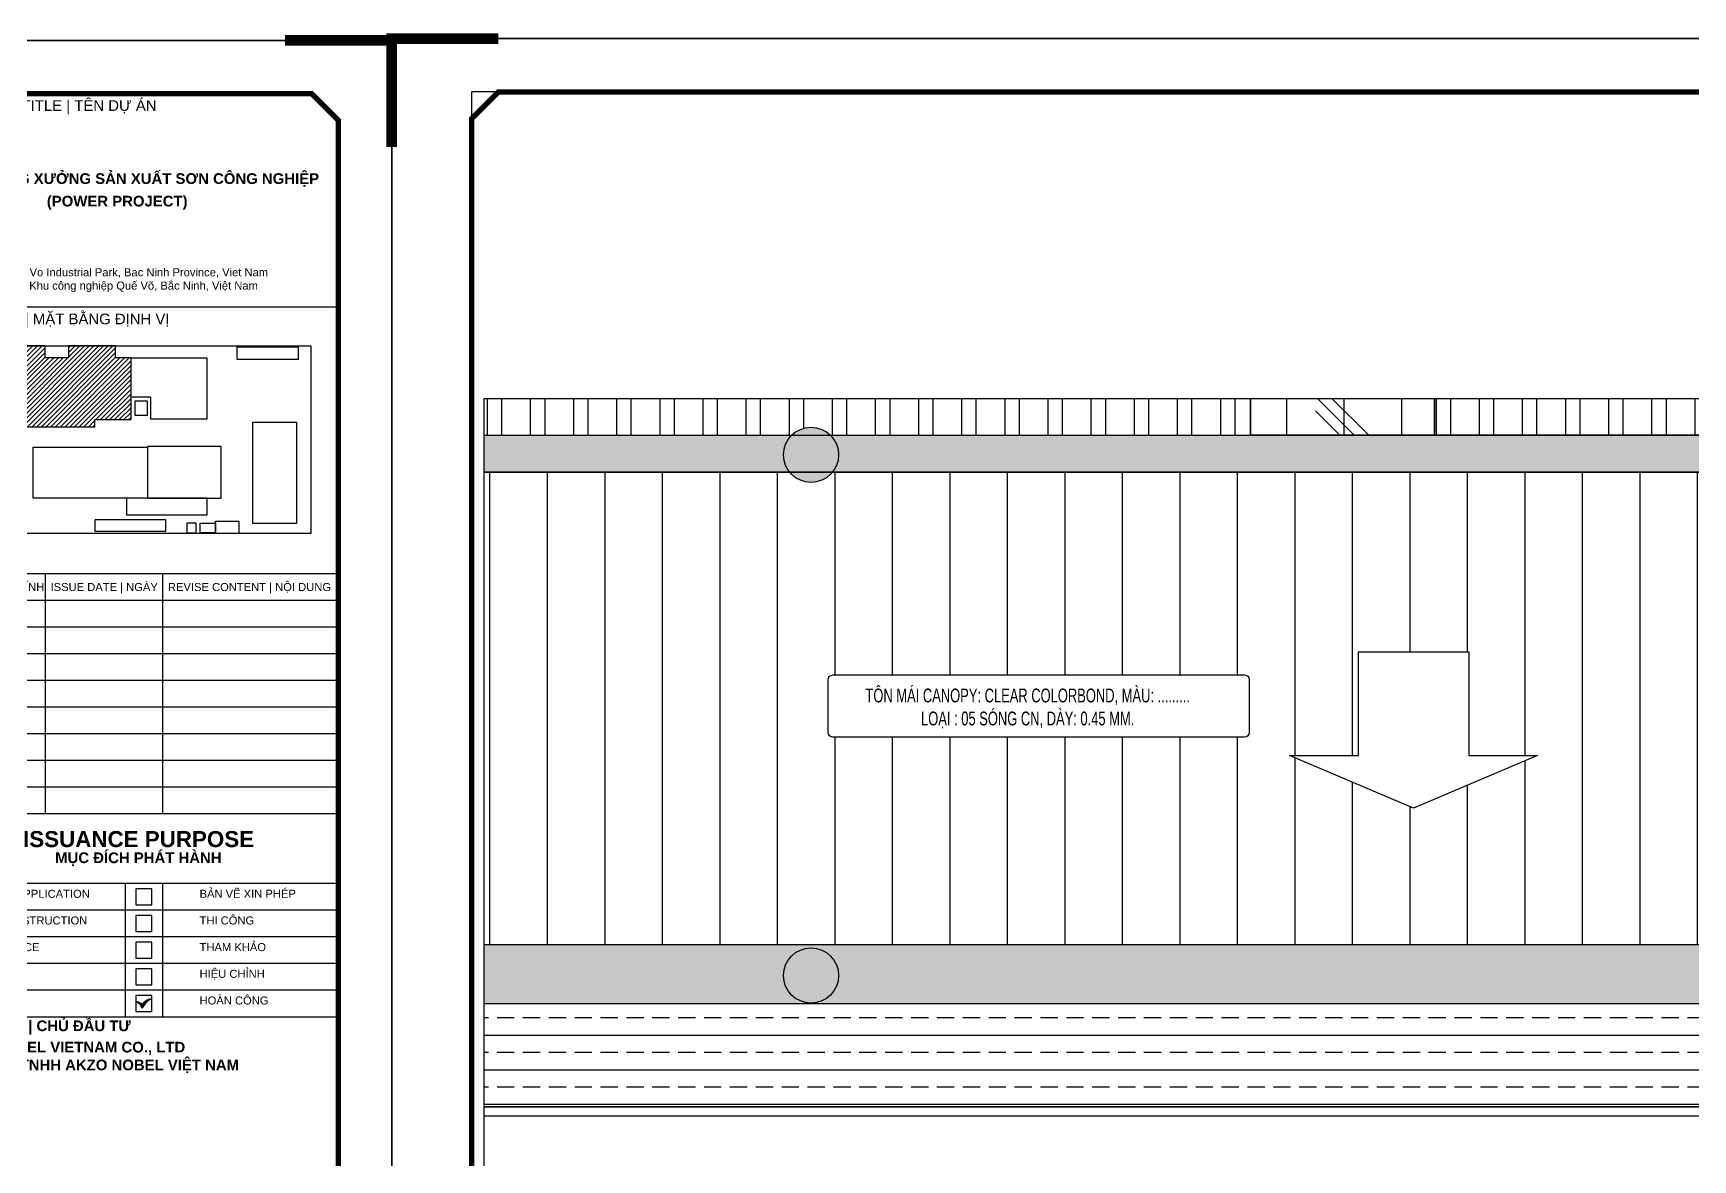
# Model space of a CAD drawing. Header units: inches. Extents: x 340055 to 349452, y -34649 to -30845.
# Drawn here: x 346167 to 346527.7, y -33063.1 to -32818.2 of the extents above; entities that cross this region are included whole.
import ezdxf

# ---------------------------------------------------------------- set-up
doc = ezdxf.new("R2010")
doc.units = ezdxf.units.IN
doc.header["$MEASUREMENT"] = 0
doc.linetypes.add('CENTER2', pattern=[28.574999999999996, 19.05, -3.174999999999999, 3.174999999999999, -3.174999999999999])
for name, color, linetype in [('3', 3, 'Continuous'), ('CAUTAO', 7, 'Continuous'), ('flashing', 6, 'Continuous'), ('NET IN', 3, 'Continuous'), ('ROOFING', 4, 'Continuous'), ('XRF-A-RF PLAN$0$TITLE-TEXT', 130, 'Continuous'), ('XRF-A-RF PLAN$0$TL-Roof', 60, 'Continuous')]:
    doc.layers.add(name, color=color, linetype=linetype)
for name, color, linetype, lineweight in [('TL-TIILE BLOCK A2$0$TL-TITLE BLOCK - TEXT @ 1', 7, 'Continuous', 25), ('TL-TIILE BLOCK A2$0$TL-TITLE BLOCK 1', 7, 'Continuous', 50), ('TL-TIILE BLOCK A2$0$TL-TITLE BLOCK 2', 7, 'Continuous', 25), ('TL-TITLE BLOCK - TEXT', 7, 'Continuous', 25), ('XRF-A-RF PLAN$0$TL-layout', 140, 'Continuous', 15)]:
    doc.layers.add(name, color=color, linetype=linetype, lineweight=lineweight)
doc.styles.add('ST1H', font='vnshxh.shx', dxfattribs={"width": 0.7})
doc.styles.add('TL-TIILE BLOCK A2$0$MEP-TEXT T.BLOCK 1', font='arial.ttf', dxfattribs={"height": 1.5})
doc.styles.add('TL-TIILE BLOCK A2$0$MEP-TEXT T.BLOCK 2', font='arial.ttf')
doc.styles.add('TL-TIILE BLOCK A2$0$MEP-TEXT T.BLOCK 3', font='arial.ttf', dxfattribs={"height": 3})
pattern_1 = [(45, (-952576.5877128906, 123196.4519497423), (-0.8838834764831842, 2.651650429449553), [0, -2.5])]
pattern_2 = [(90, (13246.96128804801, 5671.281324535899), (-9.375, 1.77635683940025e-15), []), (90, (13250.08628804277, 5674.406324530655), (-9.375, 1.77635683940025e-15), [])]

# ---------------------------------------------------------------- blocks, each defined once
blk = doc.blocks.new('kt kien truc 1')
at = {"layer": 'TL-TIILE BLOCK A2$0$TL-TITLE BLOCK 2'}
h = blk.add_hatch(color=256, dxfattribs=at)
edge = h.paths.add_edge_path(flags=0)
edge.add_arc((549.2139918450921, 238.0123342127508), 2.366782411324562, 97.45215675905098, 148.1980778255848, ccw=False)
edge.add_arc((550.6404515332106, 237.0086335589203), 3.77234239109412, 117.3554627199894, 155.6927561452269)
edge.add_arc((545.3434936211415, 238.0292343677957), 1.933709643236496, 15.97547494096757, 63.33892493670959)
edge.add_arc((546.0383090538016, 238.1769748931256), 1.589796122815128, 42.920130800001516, 83.757719073408, ccw=False)
at = {"layer": 'TL-TITLE BLOCK - TEXT', "ltscale": 5}
h = blk.add_hatch(dxfattribs=at)
h.set_pattern_fill('ANSI31', color=252, scale=5)
h.set_pattern_definition([(45, (0.6056589822655951, 1.008431430836026), (-0.4419417382415922, 0.4419417382415922), [])])
h.paths.add_polyline_path([(545.1177861023643, 360.5188746352139), (542.2223066576844, 360.5188746352139), (542.2223066576844, 362.7441854701592), (533.3820605613091, 362.7441854701592), (533.3820605613091, 360.489272985706), (528.9963997413324, 360.489272985706), (528.9963997413324, 362.7441854701592), (520.1529842012496, 362.7441854701592), (520.1529842012496, 360.489272985706), (516.807868826867, 360.489272985706), (516.807868826867, 352.5540765176358), (513.2383765987797, 352.5560307979113), (513.2383765987797, 348.1560257390624), (516.7033966225081, 348.1560257390624), (516.7033984195259, 347.5972761715466), (538.3249932594535, 347.5972761715466), (538.3249932594535, 348.9171593409388), (545.1177861023643, 348.9171593409388)])
at = {"layer": 'Defpoints'}
for p in [(20, 410), (15, 405)]:
    blk.add_line(p, (15, 410), dxfattribs=at)
at = {"layer": 'Defpoints', "color": 8, "const_width": 2}
for points in [[(0, 400), (0, 420), (20, 420)], [(594, 400), (594, 420), (574, 420)]]:
    blk.add_lwpolyline(points, dxfattribs=at)
at = {"layer": 'Defpoints', "color": 8}
blk.add_lwpolyline([(0, 0), (594, 0), (594, 420), (0, 420)], close=True, dxfattribs=at)
at = {"layer": 'TL-TIILE BLOCK A2$0$TL-TITLE BLOCK 1', "const_width": 1}
blk.add_lwpolyline([(20, 10), (579, 10), (584, 15), (584, 405), (579, 410), (20, 410), (15, 405), (15, 15)], close=True, dxfattribs=at)
at = {"layer": 'TL-TIILE BLOCK A2$0$TL-TITLE BLOCK 2'}
for p, q in [((584, 370), (509, 370)), ((584, 320), (509, 320)), ((584, 320), (509, 320)), ((529, 320), (529, 275)), ((551, 320), (551, 275)), ((584, 315), (509, 315)), ((584, 310), (509, 310)), ((584, 305), (509, 305)), ((584, 300), (509, 300)), ((584, 295), (509, 295)), ((584, 290), (509, 290)), ((584, 285), (509, 285)), ((584, 280), (509, 280)), ((584, 275), (509, 275)), ((584, 262), (509, 262)), ((544, 262), (544, 237)), ((551, 262), (551, 237)), ((584, 257), (509, 257)), ((584, 252), (509, 252)), ((584, 247), (509, 247)), ((584, 242), (509, 242)), ((509, 237), (584, 237))]:
    blk.add_line(p, q, dxfattribs=at)
for points in [[(549, 261), (546, 261), (546, 258), (549, 258)], [(549, 256), (546, 256), (546, 253), (549, 253)], [(549, 251), (546, 251), (546, 248), (549, 248)], [(549, 246), (546, 246), (546, 243), (549, 243)], [(549, 241), (546, 241), (546, 238), (549, 238)]]:
    blk.add_lwpolyline(points, close=True, dxfattribs=at)
for centre, radius, start, end in [((546.0383090538016, 238.1769748931256), 1.589796122815128, 42.92013079818864, 83.7577190750383), ((545.3434936211415, 238.0292343677957), 1.933709643236496, 15.975474942857, 63.33892493793503), ((550.6404515332106, 237.0086335589203), 3.77234239109412, 117.3554627231242, 155.6927561454837), ((549.2139918450921, 238.0123342127508), 2.366782411324562, 97.45215675719368, 148.1980778286963)]:
    blk.add_arc(centre, radius, start, end, dxfattribs=at)
at = {"layer": 'TL-TITLE BLOCK - TEXT'}
for points in [[(513.0843749086725, 362.7441854701592), (578.8247749086495, 362.7441854701592), (578.8247749086495, 327.5695950043512), (513.0843749086725, 327.5695950043512)], [(565.0197749086492, 362.5901854701592), (576.4597749086479, 362.5901854701592), (576.4597749086479, 360.1701854701591), (565.0197749086492, 360.1701854701591)], [(545.9193340437341, 352.4767265426361), (548.1417643045697, 352.4767265426361), (548.1417643045697, 349.709275947921), (545.9193340437341, 349.709275947921)], [(567.9435752685094, 348.4325254701591), (576.1077749086489, 348.4325254701591), (576.1077749086489, 329.4465254701593), (567.9435752685094, 329.4465254701593)], [(526.7742643045694, 343.7691515726769), (548.2183425899239, 343.7691515726769), (548.2183425899239, 334.1771854262329), (526.7742643045694, 334.1771854262329)], [(548.2175679407246, 334.1771854262329), (562.0211425900561, 334.1771854262329), (562.0211425900561, 343.8571738350647), (548.2175679407246, 343.8571738350647)], [(544.2583425900357, 331.0971854701579), (559.3833309549555, 331.0971854701579), (559.3833309549555, 334.1771854701587), (544.2583425900357, 334.1771854701587)], [(538.3955244535391, 330.1801447864741), (551.595524453538, 330.1801447864741), (551.595524453538, 327.9801447864742), (538.3955244535391, 327.9801447864742)], [(560.9277521888798, 329.8858654701592), (565.3277521888795, 329.8858654701592), (565.3277521888795, 327.5978654701591), (560.9277521888798, 327.5978654701591)], [(557.3258380792267, 329.4927254701596), (555.557225030585, 329.4927254701596), (555.557225030585, 327.7241124215179), (557.3258380792267, 327.7241124215179)], [(558.0677521888811, 329.4927254701596), (560.9277521888798, 329.4927254701596), (560.9277521888798, 327.6858654701596), (558.0677521888811, 327.6858654701596)]]:
    blk.add_lwpolyline(points, close=True, dxfattribs=at)
for points in [[(545.1177861023643, 360.5188746352139), (542.2223066576844, 360.5188746352139), (542.2223066576844, 362.7441854701592), (533.3820605613091, 362.7441854701592), (533.3820605613091, 360.489272985706), (528.9963997413324, 360.489272985706), (528.9963997413324, 362.7441854701592), (520.1529842012496, 362.7441854701592), (520.1529842012496, 360.489272985706), (516.807868826867, 360.489272985706), (516.807868826867, 352.5540765176358), (513.2383765987797, 352.5560307979113), (513.2383765987797, 348.1560257390624), (516.7033966225081, 348.1560257390624), (516.7033984195259, 347.5972761715466), (538.3249932594535, 347.5972761715466), (538.3249932594535, 348.9171593409388), (545.1177861023643, 348.9171593409388), (545.1177861023643, 360.5188746352139)], [(545.1177861023643, 360.5188746352139), (559.3417941812022, 360.5188746352139), (559.3417941812022, 349.0275254910659), (548.8609472751341, 349.0275254910659), (548.8609472751341, 353.1412935113785), (545.1177861023643, 353.1412935113785), (545.1177861023643, 360.5188746352139)]]:
    blk.add_lwpolyline(points, dxfattribs=at)
at = {"layer": 'TL-TIILE BLOCK A2$0$TL-TITLE BLOCK - TEXT @ 1', "attachment_point": 1}
for s, width, heights, insert, char_height, style in [('PROJECT TITLE | TÊN DỰ ÁN', 66.54820784047115, [0], (510.7830321226938, 408.7947269506867), 2, 'TL-TIILE BLOCK A2$0$MEP-TEXT T.BLOCK 2'), ('\\pi0.50923;{\\fArial|b1|i0|c0|p34;MỞ RỘNG XƯỞNG SẢN XUẤT SƠN CÔNG NGHIỆP}', 68.8383701581688, [0], (511.7206365273505, 395.1045713495096), 2, 'TL-TIILE BLOCK A2$0$MEP-TEXT T.BLOCK 3'), ('\\pi0.50924;{\\fArial|b1|i0|c0|p34;(POWER PROJECT)}', 32.16893061262726, [0], (528.8229266895269, 390.8801033829131), 2, 'TL-TIILE BLOCK A2$0$MEP-TEXT T.BLOCK 3'), ('ADD:^II4-1, Que Vo Industrial Park, Bac Ninh Province, Viet Nam ', 66.54820784047115, [0], (510.7830321226938, 377.2947269506867), 1.5, 'TL-TIILE BLOCK A2$0$MEP-TEXT T.BLOCK 1'), ('Địa chỉ: Lô I4-1, Khu công nghiệp Quế Võ, Bắc Ninh, Việt Nam', 66.54820784047115, [0], (510.7830321226938, 374.7947269506867), 1.5, 'TL-TIILE BLOCK A2$0$MEP-TEXT T.BLOCK 1'), ('KEY PLAN | MẶT BẰNG ĐỊNH VỊ', 66.54820784047115, [0], (510.7830321226938, 368.7947269506867), 2, 'TL-TIILE BLOCK A2$0$MEP-TEXT T.BLOCK 2'), ('REV. | HIỆU CHỈNH', 37.61800927431796, [0], (510.0384513858444, 318.2947269506867), 1.5, 'TL-TIILE BLOCK A2$0$MEP-TEXT T.BLOCK 1'), ('ISSUE DATE | NGÀY', 37.61800927431796, [0], (530.0384513858444, 318.2947269506867), 1.5, 'TL-TIILE BLOCK A2$0$MEP-TEXT T.BLOCK 1'), ('REVISE CONTENT | NỘI DUNG', 37.61800927431796, [0], (552.0384513858444, 318.2947269506867), 1.5, 'TL-TIILE BLOCK A2$0$MEP-TEXT T.BLOCK 1'), ('\\pi11.8638;{\\fArial|b1|i0|c0|p34;ISSUANCE PURPOSE}', 66.54820784047115, [0], (513.0139460923456, 271.7947269506867), 3, 'TL-TIILE BLOCK A2$0$MEP-TEXT T.BLOCK 3'), ('\\pi17.8812;{\\fArial|b1|i0|c0|p34;MỤC ĐÍCH PHÁT HÀNH}', 66.54820784047115, [0], (513.0139460923456, 267.7947269506867), 2, 'TL-TIILE BLOCK A2$0$MEP-TEXT T.BLOCK 2'), ('PERMIT APPLICATION ', 44.99455841291456, [0], (515.0384513858444, 260.7947269506867), 1.5, 'TL-TIILE BLOCK A2$0$MEP-TEXT T.BLOCK 1'), ('BẢN VẼ XIN PHÉP', 44.99455841291456, [0], (557.9686990590562, 260.7947269506867), 1.5, 'TL-TIILE BLOCK A2$0$MEP-TEXT T.BLOCK 1'), ('FOR CONSTRUCTION', 44.99455841291456, [0], (515.0384513858444, 255.7947269506867), 1.5, 'TL-TIILE BLOCK A2$0$MEP-TEXT T.BLOCK 1'), ('THI CÔNG', 44.99455841291456, [0], (557.9686990590562, 255.7947269506867), 1.5, 'TL-TIILE BLOCK A2$0$MEP-TEXT T.BLOCK 1'), ('REFERENCE ', 44.99455841291456, [0], (515.0384513858444, 250.7947269506867), 1.5, 'TL-TIILE BLOCK A2$0$MEP-TEXT T.BLOCK 1'), ('THAM KHẢO', 44.99455841291456, [0], (557.9686990590562, 250.7947269506867), 1.5, 'TL-TIILE BLOCK A2$0$MEP-TEXT T.BLOCK 1'), ('HIỆU CHỈNH', 44.99455841291456, [1.552182810368349], (557.9686990590562, 245.7947269506867), 1.5, 'TL-TIILE BLOCK A2$0$MEP-TEXT T.BLOCK 1'), ('HOÀN CÔNG', 44.99455841291456, [0], (557.9686990590562, 240.7947269506867), 1.5, 'TL-TIILE BLOCK A2$0$MEP-TEXT T.BLOCK 1'), ('{\\fArial|b1|i0|c0|p34;INVESTOR | CHỦ ĐẦU TƯ}', 66.54820784047115, [0], (510.7830321226938, 236.2947269506867), 2, 'TL-TIILE BLOCK A2$0$MEP-TEXT T.BLOCK 2'), ('\\pi5.64586;{\\fArial|b1|i0|c0|p34;AKZO NOBEL VIETNAM CO., LTD\\PCÔNG TY TNHH AKZO NOBEL VIỆT NAM}', 66.54820784047115, [0], (505.0884846016852, 232.2947269506867), 2, 'TL-TIILE BLOCK A2$0$MEP-TEXT T.BLOCK 2')]:
    blk.add_mtext_dynamic_manual_height_columns(s, width=width, gutter_width=15, heights=heights, dxfattribs=dict(at, insert=insert, char_height=char_height, style=style))

msp = doc.modelspace()

# ---------------------------------------------------------------- hatches: boundary and pattern name
at = {"true_color": 0xe7eb14}
h = msp.add_hatch(color=2, dxfattribs=at)
edge = h.paths.add_edge_path()
edge.add_arc((346336.0528791785, -32909.88451662086), 5.996099314210144, 0, 360)
h = msp.add_hatch(color=2, dxfattribs=at)
edge = h.paths.add_edge_path()
edge.add_arc((346336.0528791785, -33023.05885197353), 5.996099314210144, 0, 360)
h = msp.add_hatch()
h.set_pattern_fill('ANSI33', color=94, scale=30, angle=135, style=0)
h.set_pattern_definition([(180, (-952576.5877128906, 123196.4519497423), (-1.332267629550188e-15, -7.5), []), (180, (-952580.3377128843, 123200.201949736), (-1.332267629550188e-15, -7.5), [3.75, -1.875])])
h.paths.add_polyline_path([(346765.1273241595, -33051.59652442281), (346733.0296333875, -33029.12809646563), (346265.0241178541, -33029.12809646565), (346265.0241178541, -33051.59652442281)])
at = {"layer": 'flashing', "true_color": 0xfa051e}
h = msp.add_hatch(dxfattribs=at)
h.set_pattern_fill('DOTS', color=1, scale=40, angle=45, style=0)
h.set_pattern_definition(pattern_1)
h.paths.add_polyline_path([(346733.0296333875, -32897.64265165906), (346714.8590126637, -32897.64265165906), (346714.8647147108, -33016.37410041637), (346733.0296333875, -33029.12809646569)])
h.paths.add_polyline_path([(346733.0296333875, -33029.12809646563), (346714.8093314828, -33016.37385991905), (346265.0241178541, -33016.37394650793), (346265.0241178541, -33029.12809646565)])
h = msp.add_hatch(dxfattribs=at)
h.set_pattern_fill('DOTS', color=1, scale=40, angle=45, style=0)
h.set_pattern_definition(pattern_1)
h.paths.add_polyline_path([(346568.0532427887, -32913.63627985501), (346568.0532427887, -32905.64423580639), (346265.0241178541, -32905.6337654886), (346265.0241178541, -32913.62580953722)])
at = {"layer": 'ROOFING'}
h = msp.add_hatch(dxfattribs=at)
h.set_pattern_fill('ANSI32', color=256, scale=25, angle=45, style=0)
h.set_pattern_definition(pattern_2)
h.paths.add_polyline_path([(346431.5680480698, -32905.63951994496), (346431.5680488207, -32897.64265165906), (346265.0241178541, -32897.64265165906), (346265.0241178541, -32905.6337654886), (346331.8215746609, -32905.63607348655, -0.4130503356920616), (346340.284477272, -32905.63636589832)])
at = {"layer": 'ROOFING', "true_color": 0xe1ec13}
h = msp.add_hatch(dxfattribs=at)
h.set_pattern_fill('CORK', color=2, scale=100, angle=90, style=0)
h.set_pattern_definition([(270, (-951123.0736252585, -188675.3220057553), (-12.5, -7.654042494670958e-16), []), (135, (-951116.8236252585, -188681.5720057553), (24.99999995804921, 24.99999995804921), [17.6776696, -17.6776696]), (135, (-951116.8236252585, -188684.6970057553), (24.99999995804921, 24.99999995804921), [17.6776696, -17.6776696]), (135, (-951116.8236252585, -188687.8220057553), (24.99999995804921, 24.99999995804921), [17.6776696, -17.6776696])])
h.paths.add_polyline_path([(346431.5680488207, -32897.64265165906), (346431.5680480712, -32905.6250398671), (346471.5680481084, -32905.6250398671), (346471.5680488579, -32897.64265165906)])
at = {"layer": 'ROOFING'}
h = msp.add_hatch(dxfattribs=at)
h.set_pattern_fill('ANSI32', color=256, scale=25, angle=45, style=0)
h.set_pattern_definition(pattern_2)
h.paths.add_polyline_path([(346550.453630043, -32897.64265165906), (346471.5680488579, -32897.64265165906), (346471.5680488579, -32905.64090203231), (346550.4536300431, -32905.64362770135)])
h = msp.add_hatch(dxfattribs=at)
h.set_pattern_fill('ANSI31', color=3, scale=100, angle=45, style=0)
h.set_pattern_definition([(90, (11891.25075078086, 4332.091616260135), (-12.5, 2.664535259100376e-15), [])])
h.paths.add_polyline_path([(346568.0537541698, -32923.41000272246), (346556.1121473912, -32915.05086132487, -0.166642247426849), (346552.4864336288, -32913.64475271959), (346340.723407143, -32913.64475271959, -0.4787174453162092), (346331.3823512139, -32913.64475271959), (346265.0241178541, -32913.64475271959), (346265.0241178541, -33016.37386260467), (346568.0537541698, -33016.37386260466)])
h.paths.add_polyline_path([(346493.9538783116, -32975.20738069073), (346467.0298241469, -32986.70432203703), (346440.0298241468, -32975.20738069076), (346455.0298241468, -32975.20738069076), (346455.0298241468, -32952.68148652624), (346479.0298241468, -32952.68148652624), (346479.0298241468, -32975.20738069076)], flags=16)
h.paths.add_polyline_path([(346568.0537541698, -32923.41000272245), (346568.0537541698, -33016.37386260467), (346700.8590037195, -33016.37386260467)])
h.paths.add_polyline_path([(346430.288066804, -32971.2448066208, 0.4142135623730951), (346431.288066804, -32970.2448066208), (346431.288066804, -32958.7364337234, 0.4142135623730951), (346430.288066804, -32957.7364337234), (346340.7805613404, -32957.7364337234, 0.4142135623717322), (346339.7805613404, -32958.73643372339), (346339.7805613403, -32970.2448066208, 0.4142135623730951), (346340.7805613403, -32971.2448066208)], flags=16)

# ---------------------------------------------------------------- linework, layer by layer
at = {"color": 8, "linetype": 'CENTER2'}
msp.add_line((346785.3444805348, -32913.64475271959), (346265.0241178541, -32913.64475271959), dxfattribs=at)
at = {"color": 8}
msp.add_lwpolyline([(346265.0241178541, -32913.6445021067), (346554.1030667963, -32913.6445021067), (346700.8590037195, -33016.37386260467), (346265.0241178541, -33016.37386260467)], dxfattribs=at)
at = {"color": 94}
msp.add_lwpolyline([(346265.0241178541, -33029.12809646565), (346733.0296333875, -33029.12809646563), (346765.1273241595, -33051.59652442281), (346265.0241178541, -33051.59652442281)], dxfattribs=at)
at = {"color": 2, "true_color": 0xe7eb14}
for centre in [(346336.0528791785, -32909.88451662086), (346336.0528791785, -33023.05885197353)]:
    msp.add_circle(centre, 5.996099314210144, dxfattribs=at)
at = {"layer": 'CAUTAO', "color": 3}
msp.add_lwpolyline([(346467.0298241468, -32986.70432203703), (346440.0298241468, -32975.20738069076), (346455.0298241468, -32975.20738069076), (346455.0298241468, -32952.68148652624), (346479.0298241468, -32952.68148652624), (346479.0298241468, -32975.20738069076), (346493.9538783115, -32975.20738069076), (346467.0298241468, -32986.70432203703)], dxfattribs=at)
at = {"layer": 'flashing', "color": 1, "true_color": 0xfa051e}
for points in [[(346265.0241178541, -32905.6337654886), (346568.0532427887, -32905.64423580639), (346568.0532427887, -32913.63627985501), (346265.0241178541, -32913.62580953722)], [(346265.0241178541, -33029.12809646565), (346733.0296333875, -33029.12809646563), (346714.8093314828, -33016.37385991905), (346265.0241178541, -33016.37394650793)]]:
    msp.add_lwpolyline(points, dxfattribs=at)
at = {"layer": 'flashing'}
msp.add_lwpolyline([(346265.0241178541, -33051.59652442284), (346765.1273241595, -33051.59652442281), (346768.0533589854, -33053.64475284997), (346265.0241178541, -33053.64475284997)], dxfattribs=at)
at = {"layer": 'NET IN'}
msp.add_lwpolyline([(345556.1302298224, -32819.81651229742), (346244.9100966022, -32819.81651229742), (346244.9100966022, -33306.41706614559), (345556.1302298224, -33306.41706614559)], close=True, dxfattribs=at)
at = {"layer": 'ROOFING', "color": 8}
msp.add_lwpolyline([(346265.0241178541, -32897.64265165906), (346834.3620471961, -32897.64265165906), (346834.3620471961, -33073.43257971751), (346265.0241178541, -33073.43257971751)], close=True, dxfattribs=at)
at = {"layer": 'ROOFING', "color": 2, "true_color": 0xe1ec13}
msp.add_lwpolyline([(346431.5680488207, -32897.64265165906), (346431.5680480712, -32905.6250398671), (346471.5680481084, -32905.6250398671), (346471.5680488579, -32897.64265165906)], dxfattribs=at)
msp.add_lwpolyline([(346431.5680488207, -32897.64265165906), (346471.5680488579, -32897.64265165906), (346471.5680488579, -32905.64474716323), (346431.5680488207, -32905.64474716323)], close=True, dxfattribs=at)
at = {"layer": 'ROOFING'}
msp.add_lwpolyline([(346471.5680488579, -32897.64265165906), (346550.453630043, -32897.64265165906), (346550.453630043, -32905.64474716323), (346471.5680488579, -32905.64474716323)], close=True, dxfattribs=at)
at = {"layer": 'XRF-A-RF PLAN$0$TITLE-TEXT', "lineweight": 0, "ltscale": 1e-09}
msp.add_line((346265.0241178541, -32905.6447471632), (346560.0533566299, -32905.6447471632), dxfattribs=at)
msp.add_line((346265.0241178541, -32905.6447471632), (346560.0533566299, -32905.6447471632), dxfattribs=at)
at = {"layer": 'XRF-A-RF PLAN$0$TL-layout', "lineweight": 0}
msp.add_line((346265.0241178541, -32913.6445021067), (346568.0534797446, -32913.6445021067), dxfattribs=at)
at = {"layer": 'XRF-A-RF PLAN$0$TL-Roof', "lineweight": 0, "ltscale": 1e-09}
msp.add_line((346431.5680959565, -32905.6447471632), (346471.5680959938, -32905.6447471632), dxfattribs=at)

# ---------------------------------------------------------------- block references
at = {"layer": '3', "xscale": 1.159562065285868, "yscale": 1.159562065285868, "zscale": 1.159562065285868}
msp.add_blockref('kt kien truc 1', (345556.1302298224, -33306.83257971748), dxfattribs=at)

# ---------------------------------------------------------------- next in the draw order: texts
at = {"layer": '3', "insert": (346383.1379599858, -32965.02526352792), "char_height": 3, "attachment_point": 5, "style": 'ST1H', "bg_fill": 2}
msp.add_mtext('\\A1;t«n m¸i cANOPY: CLEAR COLORBOND, mµu: .........\\PLo¹i : 05 sãng cn, dµy: 0.45 mm.', dxfattribs=at)

# ---------------------------------------------------------------- next in the draw order: linework, layer by layer
at = {"color": 1, "true_color": 0xfb040c}
msp.add_lwpolyline([(346340.7805613404, -32957.7364337234), (346430.288066804, -32957.7364337234, -0.414213562373095), (346431.288066804, -32958.7364337234), (346431.288066804, -32970.2448066208, -0.414213562373095), (346430.288066804, -32971.2448066208), (346340.7805613403, -32971.2448066208, -0.414213562373095), (346339.7805613403, -32970.2448066208), (346339.7805613404, -32958.73643372339, -0.4142135623717321)], format="xyb", close=True, dxfattribs=at)
at = {"layer": 'NET IN'}
msp.add_lwpolyline([(346244.9100966022, -32819.40099872551), (346933.689963382, -32819.40099872551), (346933.689963382, -33306.00155257368), (346244.9100966022, -33306.00155257368)], close=True, dxfattribs=at)

# ---------------------------------------------------------------- next in the draw order: block references
at = {"layer": '3', "xscale": 1.159562065285868, "yscale": 1.159562065285868, "zscale": 1.159562065285868}
msp.add_blockref('kt kien truc 1', (346244.9100966022, -33306.41706614557), dxfattribs=at)

doc.saveas('drawing.dxf')
